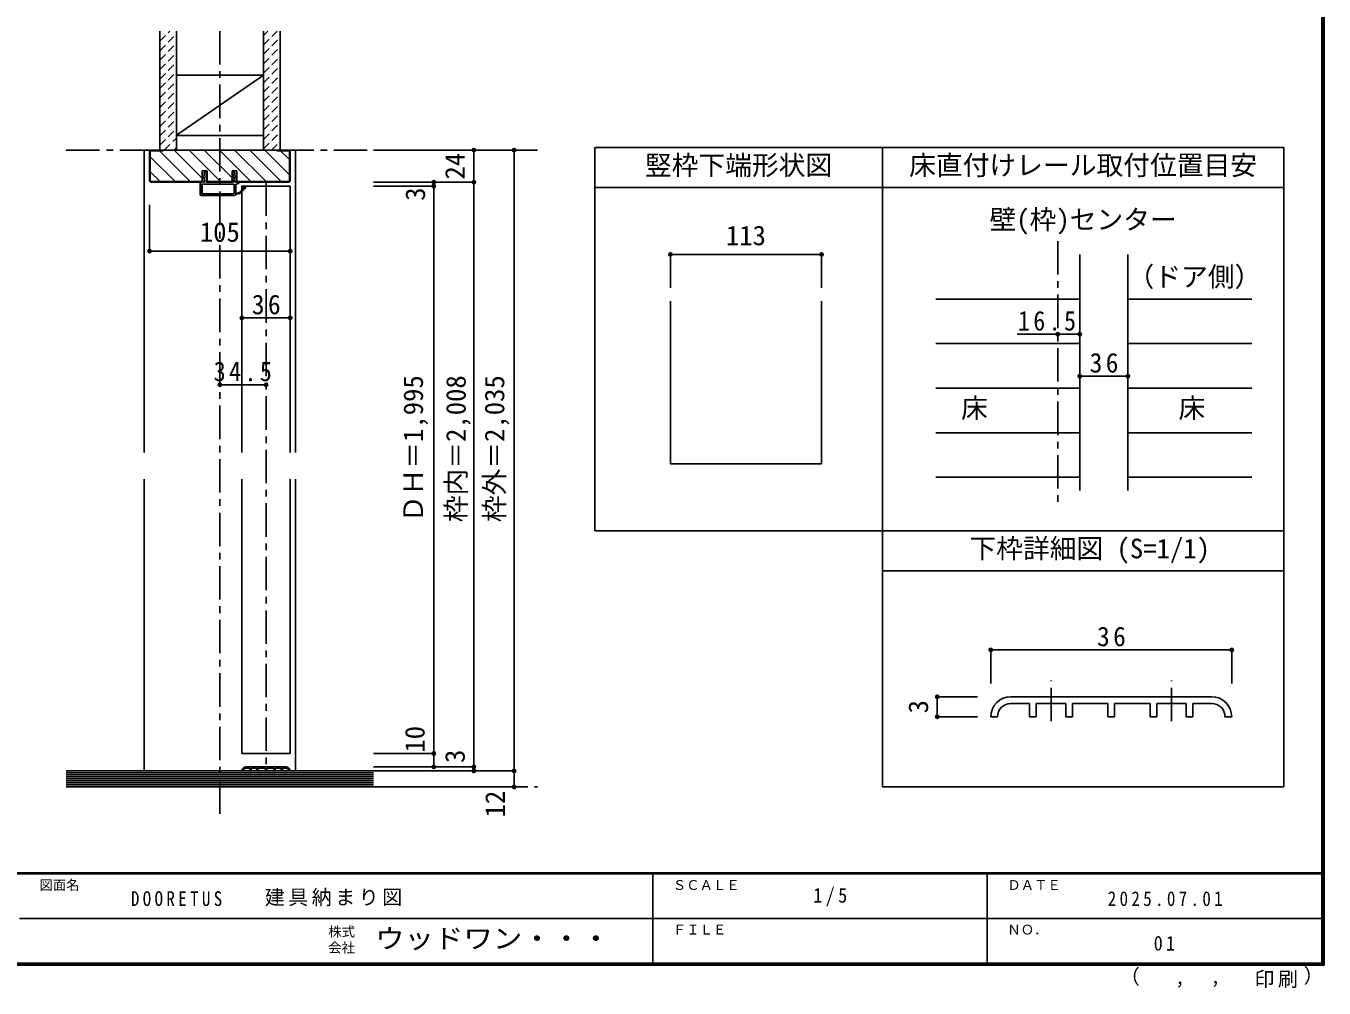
# Model space of a CAD drawing. Units: millimetres at full size, sheet at 1:5, with parts at other scales. Extents: x -973 to 977, y -718 to 696.
# Drawn here: x 7 to 977, y -718 to 1 of the extents above; entities that cross this region are included whole.
import ezdxf
from ezdxf.enums import TextEntityAlignment as Align

# ---------------------------------------------------------------- set-up
doc = ezdxf.new("R2010")
doc.units = ezdxf.units.MM
doc.header["$LTSCALE"] = 5
doc.header["$PDMODE"] = 32
doc.header["$PDSIZE"] = 2.5
doc.linetypes.add('CHAIN1', pattern=[8, 5, -1, 1, -1])
doc.linetypes.add('DASHED1', pattern=[1.8, 1.2, -0.6])
for name, color, linetype in [('0-0_補助線', 7, 'Continuous'), ('0-1_通り芯', 4, 'CHAIN1'), ('0-3_仕上げ', 4, 'Continuous'), ('0-4_枠', 3, 'Continuous'), ('0-6_扉', 6, 'Continuous'), ('0-7_金物', 7, 'Continuous'), ('0-A_文字', 3, 'Continuous'), ('0-B_寸法', 4, 'Continuous'), ('0-C_ハッチ', 4, 'DASHED1'), ('7-1_通り芯', 4, 'CHAIN1'), ('7-7_金物', 7, 'Continuous'), ('7-B_寸法', 4, 'Continuous'), ('F-0_補助線', 7, 'Continuous'), ('F-1_枠', 6, 'Continuous'), ('F-A_文字', 7, 'Continuous')]:
    doc.layers.add(name, color=color, linetype=linetype)
doc.styles.add('ＭＳ ゴシック', font='')
doc.styles.get('ＭＳ ゴシック').set_extended_font_data('MS Gothic')

# ---------------------------------------------------------------- blocks, each defined once
blk = doc.blocks.new('2')
at = {"layer": '0-0_補助線'}
for p, q in [((-9.846, -9.622), (-9.846, 15.078)), ((-8.846, 16.078), (0.354, 16.078)), ((-8.846, 15.878), (0.637, 15.878)), ((-8.446, 14.378), (-8.446, -8.922)), ((-8.146, 14.678), (-1.546, 14.678)), ((-1.246, 14.378), (-1.246, -8.922)), ((0.154, 11.653), (2.154, 11.653)), ((0.154, 11.653), (0.154, -8.497)), ((2.154, 10.953), (2.154, 11.653)), ((3.154, 11.653), (2.512, 10.83)), ((3.154, 11.653), (6.154, 11.653)), ((4.154, 13.753), (4.154, 13.053)), ((5.154, 13.053), (4.512, 13.876)), ((7.154, 13.053), (5.154, 13.053)), ((6.154, 10.953), (6.154, 11.653)), ((7.558, 12.258), (6.516, 10.835)), ((-1.546, -9.222), (-8.146, -9.222)), ((0.154, -8.497), (2.154, -8.497)), ((2.154, -7.797), (2.154, -8.497)), ((3.154, -8.497), (2.512, -7.674)), ((3.154, -8.497), (6.154, -8.497)), ((6.154, -7.797), (6.154, -8.497)), ((7.558, -9.101), (6.516, -7.679)), ((-1.48, -10.622), (-8.846, -10.622)), ((-1.189, -10.85), (-0.732, -12.694)), ((0.354, -12.922), (-0.441, -12.922)), ((4.154, -9.897), (0.154, -9.897)), ((0.154, -9.897), (0.154, -10.622)), ((0.154, -10.622), (0.645, -12.548)), ((4.154, -10.597), (4.154, -9.897)), ((5.154, -9.897), (4.512, -10.72)), ((7.154, -9.897), (5.154, -9.897))]:
    blk.add_line(p, q, dxfattribs=at)
for points in [[(-9.646, 15.078), (-9.646, -9.622), (-9.846, -9.622)], [(4.154, 13.053), (0.154, 13.053), (0.649, 15.723)]]:
    blk.add_lwpolyline(points, dxfattribs=at)
for centre, radius, start, end in [((-8.846, 15.078), 1, 90, 180), ((-8.846, 15.078), 0.8, 90, 180), ((-8.146, 14.378), 0.3, 90, 180), ((-1.546, 14.378), 0.3, 0, 90), ((0.354, 15.778), 0.3, 349.49875, 90), ((2.354, 10.953), 0.2, 180, 322.03043), ((4.354, 13.753), 0.2, 37.96957, 180), ((6.354, 10.953), 0.2, 180, 323.78053), ((7.154, 12.553), 0.5, 323.78053, 90), ((-8.846, -9.622), 1, 180, 270), ((-8.146, -8.922), 0.3, 180, 270), ((-1.546, -8.922), 0.3, 270, 0), ((2.354, -7.797), 0.2, 37.96957, 180), ((6.354, -7.797), 0.2, 36.21947, 180), ((7.154, -9.397), 0.5, 270, 36.21947), ((-2.846, -10.72), 6, 179.06153, 259.29815), ((-2.846, -10.72), 5.3, 178.93757, 259.29815), ((-3.896, -16.272), 0.35, 259.29815, 79.29815), ((-1.48, -10.922), 0.3, 13.9282, 90), ((-0.441, -12.622), 0.3, 193.9282, 270), ((0.354, -12.622), 0.3, 270, 14.29438), ((4.354, -10.597), 0.2, 180, 322.03043)]:
    blk.add_arc(centre, radius, start, end, dxfattribs=at)
blk.add_point((-3.896, -16.622), dxfattribs=at)

msp = doc.modelspace()

# ---------------------------------------------------------------- linework, layer by layer
at = {"layer": '0-1_通り芯'}
for p, q in [((151.51, -2.5), (151.51, -590.892)), ((371.367, -91.5), (388.867, -91.5)), ((186.01, -115.5), (186.01, -555.5)), ((777.615, -159.5), (777.615, -356.007)), ((36.653, -567.5), (388.867, -567.5))]:
    msp.add_line(p, q, dxfattribs=at)
at = {"layer": '0-3_仕上げ'}
for p, q in [((686.639, -202.801), (794.115, -202.801)), ((830.115, -202.801), (922.624, -202.801)), ((686.639, -236.103), (794.115, -236.103)), ((830.115, -236.103), (922.624, -236.103)), ((686.639, -269.404), (794.115, -269.404)), ((830.115, -269.404), (922.624, -269.404)), ((686.639, -302.706), (794.115, -302.706)), ((830.115, -302.706), (922.624, -302.706)), ((686.639, -336.007), (794.115, -336.007)), ((830.115, -336.007), (922.624, -336.007))]:
    msp.add_line(p, q, dxfattribs=at)
at = {"layer": '0-3_仕上げ', "color": 2}
for p, q in [((266.367, -555.5), (36.653, -555.5)), ((266.367, -567.5), (36.653, -567.5))]:
    msp.add_line(p, q, dxfattribs=at)
at = {"layer": '0-3_仕上げ', "color": 7}
for p, q in [((266.367, -557), (36.653, -557)), ((266.367, -558.5), (36.653, -558.5)), ((266.367, -560), (36.653, -560)), ((266.367, -561.5), (36.653, -561.5)), ((266.367, -563), (36.653, -563)), ((266.367, -564.5), (36.653, -564.5)), ((266.367, -566), (36.653, -566))]:
    msp.add_line(p, q, dxfattribs=at)
at = {"layer": '0-4_枠', "color": 4}
for p, q in [((95.01, -91.5), (95.01, -317.5)), ((208.01, -91.5), (208.01, -317.5)), ((488.139, -169.5), (488.139, -194.5)), ((95.01, -337.5), (95.01, -555.5)), ((208.01, -337.5), (208.01, -555.5))]:
    msp.add_line(p, q, dxfattribs=at)
at = {"layer": '0-4_枠'}
for p, q in [((99.51, -114.586), (99.51, -92)), ((109.01, -92), (99.51, -92)), ((109.01, -91.5), (109.01, -92)), ((194.01, -92), (194.01, -91.5)), ((194.01, -92), (203.51, -92)), ((203.51, -114.586), (203.51, -92)), ((431.639, -89.5), (431.639, -376.007)), ((99.925, -115), (99.51, -114.586)), ((99.717, -115.5), (138.26, -115.5)), ((138.26, -115), (99.925, -115)), ((138.26, -107), (141.96, -107)), ((138.26, -115.5), (138.26, -107)), ((141.96, -115.5), (141.96, -107)), ((141.96, -115), (160.56, -115)), ((141.96, -115.5), (160.56, -115.5)), ((160.56, -115.5), (160.56, -107)), ((164.26, -115), (203.096, -115)), ((203.303, -115.5), (164.26, -115.5)), ((203.096, -115), (203.51, -114.586)), ((794.115, -169.5), (794.115, -346.007)), ((830.115, -169.5), (830.115, -346.007)), ((488.139, -204.5), (488.139, -326.007)), ((601.139, -204.5), (601.139, -326.007)), ((488.139, -326.007), (601.139, -326.007))]:
    msp.add_line(p, q, dxfattribs=at)
for points in [[(99.717, -115.5), (99.01, -114.793), (99.01, -91.5)], [(203.303, -115.5), (204.01, -114.793), (204.01, -91.5)], [(160.56, -107), (164.26, -107), (164.26, -115.5)]]:
    msp.add_lwpolyline(points, dxfattribs=at)
at = {"layer": '0-4_枠', "color": 4}
msp.add_lwpolyline([(488.139, -169.5), (601.139, -169.5), (601.139, -194.5)], dxfattribs=at)
at = {"layer": '0-4_枠', "color": 7}
for p in [(488.139, -169.5), (601.139, -169.5)]:
    msp.add_point(p, dxfattribs=at)
at = {"layer": '0-6_扉'}
for p, q in [((168.01, -118.5), (204.01, -118.5)), ((168.01, -118.5), (168.01, -317.5)), ((204.01, -118.5), (204.01, -317.5)), ((168.01, -337.5), (168.01, -542.5)), ((204.01, -337.5), (204.01, -542.5)), ((204.01, -542.5), (168.01, -542.5))]:
    msp.add_line(p, q, dxfattribs=at)
at = {"layer": '0-7_金物'}
for p, q in [((201.01, -552.5), (171.01, -552.5)), ((168.01, -555.5), (169.01, -555.5)), ((173.81, -553.5), (171.01, -553.5)), ((173.81, -555.5), (173.81, -553.5)), ((173.81, -555.5), (174.81, -555.5)), ((174.81, -555.5), (174.81, -553.5)), ((179.21, -553.5), (174.81, -553.5)), ((179.21, -555.5), (179.21, -553.5)), ((179.21, -555.5), (180.21, -555.5)), ((180.21, -555.5), (180.21, -553.5)), ((185.51, -553.5), (180.21, -553.5)), ((185.51, -555.5), (185.51, -553.5)), ((185.51, -555.5), (186.51, -555.5)), ((186.51, -555.5), (186.51, -553.5)), ((191.81, -553.5), (186.51, -553.5)), ((191.81, -555.5), (191.81, -553.5)), ((191.81, -555.5), (192.81, -555.5)), ((192.81, -555.5), (192.81, -553.5)), ((197.21, -553.5), (192.81, -553.5)), ((197.21, -555.5), (197.21, -553.5)), ((197.21, -555.5), (198.21, -555.5)), ((198.21, -555.5), (198.21, -553.5)), ((201.01, -553.5), (198.21, -553.5)), ((203.01, -555.5), (204.01, -555.5))]:
    msp.add_line(p, q, dxfattribs=at)
for centre, radius, start, end in [((171.01, -555.5), 3, 90, 180), ((201.01, -555.5), 3, 0, 90), ((171.01, -555.5), 2, 90, 180), ((201.01, -555.5), 2, 0, 90)]:
    msp.add_arc(centre, radius, start, end, dxfattribs=at)
at = {"layer": '0-A_文字'}
for p, q in [((646.639, -89.5), (431.639, -89.5)), ((946.639, -89.5), (646.639, -89.5)), ((646.639, -89.5), (646.639, -376.007)), ((946.639, -567.5), (946.639, -89.5)), ((646.639, -119.5), (431.639, -119.5)), ((946.639, -119.5), (646.639, -119.5)), ((646.639, -376.007), (431.639, -376.007)), ((946.639, -406.007), (646.639, -406.007)), ((646.639, -567.5), (946.639, -567.5))]:
    msp.add_line(p, q, dxfattribs=at)
msp.add_lwpolyline([(946.639, -376.007), (646.639, -376.007), (646.639, -567.5)], dxfattribs=at)
at = {"layer": '0-B_寸法', "linetype": 'DASHED1'}
for p, q in [((106.51, -10.111), (114.121, -2.5)), ((106.51, -3.04), (107.05, -2.5)), ((106.51, -17.182), (119.01, -4.682)), ((184.01, -5.748), (187.258, -2.5)), ((184.01, -12.819), (194.329, -2.5)), ((184.01, -19.89), (196.51, -7.39)), ((106.51, -24.253), (119.01, -11.753)), ((106.51, -31.324), (119.01, -18.824)), ((184.01, -26.961), (196.51, -14.461)), ((106.51, -38.395), (119.01, -25.895)), ((184.01, -34.032), (196.51, -21.532)), ((184.01, -41.103), (196.51, -28.603)), ((106.51, -45.466), (119.01, -32.966)), ((184.01, -48.175), (196.51, -35.675)), ((106.51, -52.537), (119.01, -40.037)), ((106.51, -59.608), (119.01, -47.108)), ((184.01, -55.246), (196.51, -42.746)), ((106.51, -66.68), (119.01, -54.18)), ((184.01, -62.317), (196.51, -49.817)), ((184.01, -69.388), (196.51, -56.888)), ((106.51, -73.751), (119.01, -61.251)), ((184.01, -76.459), (196.51, -63.959)), ((106.51, -80.822), (119.01, -68.322)), ((106.51, -87.893), (119.01, -75.393)), ((184.01, -83.53), (196.51, -71.03)), ((109.974, -91.5), (119.01, -82.464)), ((184.01, -90.601), (196.51, -78.101)), ((190.182, -91.5), (196.51, -85.172)), ((117.045, -91.5), (119.01, -89.535))]:
    msp.add_line(p, q, dxfattribs=at)
at = {"layer": '0-B_寸法', "color": 2}
for p, q in [((106.51, -2.5), (106.51, -91.5)), ((119.01, -2.5), (119.01, -91.5)), ((184.01, -2.5), (184.01, -91.5)), ((196.51, -2.5), (196.51, -91.5))]:
    msp.add_line(p, q, dxfattribs=at)
at = {"layer": '0-B_寸法', "color": 7}
msp.add_line((119.01, -80.234), (184.01, -35.5), dxfattribs=at)
at = {"layer": '0-B_寸法', "color": 3}
for p, q in [((119.01, -35.5), (184.01, -35.5)), ((119.01, -80.5), (184.01, -80.5)), ((204.01, -91.5), (99.01, -91.5))]:
    msp.add_line(p, q, dxfattribs=at)
at = {"layer": '0-B_寸法', "linetype": 'CHAIN1'}
msp.add_line((36.653, -91.5), (388.867, -91.5), dxfattribs=at)
at = {"layer": '0-B_寸法'}
for p, q in [((99.01, -91.5), (95.01, -91.5)), ((204.01, -91.5), (208.01, -91.5)), ((371.367, -91.5), (266.367, -91.5)), ((371.367, -91.5), (371.367, -567.5)), ((341.367, -115.5), (266.367, -115.5)), ((311.367, -115.5), (311.367, -552.5)), ((311.367, -118.5), (266.367, -118.5)), ((99.01, -166.922), (99.01, -132.4)), ((168.01, -216.922), (204.01, -216.922)), ((747.237, -229.102), (794.115, -229.102)), ((794.115, -260.487), (830.115, -260.487)), ((151.51, -266.922), (186.01, -266.922)), ((311.367, -542.5), (266.367, -542.5)), ((341.367, -552.5), (266.367, -552.5)), ((371.367, -555.5), (266.367, -555.5)), ((341.367, -555.5), (266.367, -555.5)), ((371.367, -567.5), (266.367, -567.5))]:
    msp.add_line(p, q, dxfattribs=at)
for points in [[(341.367, -91.5), (341.367, -552.5), (341.367, -555.5)], [(99.01, -166.922), (204.01, -166.922), (204.01, -132.4)]]:
    msp.add_lwpolyline(points, dxfattribs=at)
at = {"layer": '0-B_寸法', "color": 7}
for p in [(341.367, -91.5), (371.367, -91.5), (311.367, -115.5), (341.367, -115.5), (311.367, -118.5), (99.01, -166.922), (204.01, -166.922), (168.01, -216.922), (204.01, -216.922), (777.615, -229.102), (794.115, -229.102), (794.115, -260.487), (830.115, -260.487), (151.51, -266.922), (186.01, -266.922), (311.367, -542.5), (311.367, -552.5), (341.367, -552.5), (341.367, -555.5), (371.367, -555.5), (371.367, -567.5)]:
    msp.add_point(p, dxfattribs=at)
at = {"layer": '0-C_ハッチ', "linetype": 'Continuous'}
for p, q in [((99.51, -96.412), (118.099, -115)), ((106.412, -92), (129.412, -115)), ((117.226, -91.5), (138.26, -112.534)), ((128.54, -91.5), (152.04, -115)), ((139.853, -91.5), (160.56, -112.207)), ((151.168, -91.5), (174.667, -115)), ((162.481, -91.5), (185.981, -115)), ((173.795, -91.5), (197.295, -115)), ((185.108, -91.5), (203.51, -109.902)), ((196.922, -92), (203.51, -98.588)), ((99.51, -107.725), (106.785, -115))]:
    msp.add_line(p, q, dxfattribs=at)
at = {"layer": '7-1_通り芯'}
for p, q in [((772.63, -518.365), (772.63, -487.834)), ((862.63, -518.365), (862.63, -487.834))]:
    msp.add_line(p, q, dxfattribs=at)
at = {"layer": '7-7_金物'}
for p, q in [((892.63, -500.065), (742.63, -500.065)), ((756.63, -505.065), (742.63, -505.065)), ((756.63, -515.065), (756.63, -505.065)), ((783.63, -505.065), (761.63, -505.065)), ((761.63, -515.065), (761.63, -505.065)), ((783.63, -515.065), (783.63, -505.065)), ((815.13, -505.065), (788.63, -505.065)), ((788.63, -515.065), (788.63, -505.065)), ((815.13, -515.065), (815.13, -505.065)), ((846.63, -505.065), (820.13, -505.065)), ((820.13, -515.065), (820.13, -505.065)), ((846.63, -515.065), (846.63, -505.065)), ((873.63, -505.065), (851.63, -505.065)), ((851.63, -515.065), (851.63, -505.065)), ((873.63, -515.065), (873.63, -505.065)), ((892.63, -505.065), (878.63, -505.065)), ((878.63, -515.065), (878.63, -505.065)), ((727.63, -515.065), (732.63, -515.065)), ((756.63, -515.065), (761.63, -515.065)), ((783.63, -515.065), (788.63, -515.065)), ((815.13, -515.065), (820.13, -515.065)), ((846.63, -515.065), (851.63, -515.065)), ((873.63, -515.065), (878.63, -515.065)), ((902.63, -515.065), (907.63, -515.065))]:
    msp.add_line(p, q, dxfattribs=at)
for centre, radius, start, end in [((742.63, -515.065), 15, 90, 180), ((892.63, -515.065), 15, 0, 90), ((742.63, -515.065), 10, 90, 180), ((892.63, -515.065), 10, 0, 90)]:
    msp.add_arc(centre, radius, start, end, dxfattribs=at)
at = {"layer": '7-B_寸法'}
for p, q in [((727.63, -465.065), (727.63, -490.065)), ((727.63, -465.065), (907.63, -465.065)), ((907.63, -465.065), (907.63, -490.065)), ((687.63, -500.065), (717.63, -500.065)), ((687.63, -515.065), (687.63, -500.065)), ((687.63, -515.065), (717.63, -515.065))]:
    msp.add_line(p, q, dxfattribs=at)
at = {"layer": '7-B_寸法', "color": 7}
for p in [(727.63, -465.065), (907.63, -465.065), (687.63, -500.065), (687.63, -515.065)]:
    msp.add_point(p, dxfattribs=at)
at = {"layer": 'F-1_枠'}
for p, q in [((974.986, 695.833), (974.986, -700.833)), ((975.82, 695.833), (975.82, -700.833)), ((976.653, 695.833), (976.653, -700.833)), ((976.653, -631.667), (-973.347, -631.667)), ((976.653, -632.5), (-973.347, -632.5)), ((474.986, -632.5), (474.986, -699.167)), ((724.986, -632.5), (724.986, -699.167)), ((1.653, -665.833), (974.986, -665.834)), ((976.653, -699.167), (-973.347, -699.167)), ((976.653, -700), (-973.347, -700)), ((976.653, -700.833), (-973.347, -700.833))]:
    msp.add_line(p, q, dxfattribs=at)

# ---------------------------------------------------------------- block references
at = {"layer": '0-0_補助線', "rotation": 90}
msp.add_blockref('2', (152.838, -115.654), dxfattribs=at)

# ---------------------------------------------------------------- texts
at = {"layer": '0-4_枠', "color": 7, "style": 'ＭＳ ゴシック'}
for s, p in [('竪枠下端形状図', (469.139, -114.5)), ('113', (529.639, -167))]:
    msp.add_text(s, height=14.66, dxfattribs=at).set_placement(p, align=Align.BOTTOM_LEFT)
at = {"layer": '0-A_文字', "color": 7, "style": 'ＭＳ ゴシック'}
for s, p in [('床直付けレール取付位置目安', (666.639, -114.5)), ('壁(枠)センター', (726.639, -155.091)), ('（ドア側）', (829.814, -197.835)), ('床', (705.389, -296.055)), ('床', (867.889, -296.055)), ('下枠詳細図 (S=1/1)', (711.639, -401.007))]:
    msp.add_text(s, height=14.66, dxfattribs=at).set_placement(p, align=Align.BOTTOM_LEFT)
at = {"layer": '0-B_寸法', "color": 7, "style": 'ＭＳ ゴシック'}
for s, p in [('24', (338.867, -113.5)), ('3', (309.204, -129.385)), ('ＤＨ＝1,995', (307.677, -369.632)), ('枠内＝2,008', (339.597, -369.632)), ('枠外＝2,035', (368.428, -369.632)), ('10', (308.867, -541.875)), ('3', (338.867, -549.613)), ('12', (368.867, -590.279))]:
    msp.add_text(s, height=14.66, rotation=90, dxfattribs=at).set_placement(p, align=Align.BOTTOM_LEFT)
msp.add_text('105', height=14.66, dxfattribs=at).set_placement((136.51, -164.422), align=Align.BOTTOM_LEFT)
at = {"layer": '0-B_寸法', "color": 7, "char_height": 14.66, "attachment_point": 7, "style": 'ＭＳ ゴシック'}
for s, insert in [('\\T1.27;\\W0.95;36', (175.385, -214.422)), ('\\T1.28;\\W0.9;16.5', (747.87, -226.602)), ('\\T1.28;\\W0.9;34.5', (146.885, -264.422)), ('\\T1.27;\\W0.95;36', (801.49, -257.987))]:
    msp.add_mtext(s, dxfattribs=dict(at, insert=insert))
at = {"layer": '7-B_寸法', "color": 7, "style": 'ＭＳ ゴシック'}
msp.add_text('3', height=14.66, rotation=90, dxfattribs=at).set_placement((685.13, -512.565), align=Align.BOTTOM_LEFT)
at = {"layer": '7-B_寸法', "color": 7, "insert": (807.005, -462.565), "char_height": 14.66, "attachment_point": 7, "style": 'ＭＳ ゴシック'}
msp.add_mtext('\\T1.27;\\W0.95;36', dxfattribs=at)
at = {"layer": 'F-0_補助線', "char_height": 11, "attachment_point": 7, "style": 'ＭＳ ゴシック'}
for s, insert in [('\\T1.39;\\W0.85;DOORETUS', (84.986, -656.667)), ('\\T1.17;建具納まり図', (184.986, -656.667))]:
    msp.add_mtext(s, dxfattribs=dict(at, insert=insert))
at = {"layer": 'F-A_文字', "style": 'ＭＳ ゴシック'}
for s, height, p in [('図面名', 7.331, (16.653, -646.667)), ('ＳＣＡＬＥ', 7.331, (489.986, -646.667)), ('ＤＡＴＥ', 7.331, (739.986, -646.667)), ('株式', 7.331, (232.486, -681.5)), ('ＦＩＬＥ', 7.331, (489.986, -680)), ('ＮＯ．', 7.331, (739.986, -680.001)), ('会社', 7.331, (232.486, -693.5)), ('（', 11, (823.992, -718.052)), ('）', 11, (961.387, -717.355)), (',', 11, (865.199, -718.052)), (',', 11, (891.686, -717.588))]:
    msp.add_text(s, height=height, dxfattribs=at).set_placement(p, align=Align.BOTTOM_LEFT)
at = {"layer": 'F-A_文字', "style": 'ＭＳ ゴシック', "width": 1.1}
msp.add_text('ウッドワン・・・', height=14.66, dxfattribs=at).set_placement((267.486, -692.5), align=Align.BOTTOM_LEFT)
at = {"layer": 'F-A_文字', "char_height": 11, "attachment_point": 7, "style": 'ＭＳ ゴシック'}
for s, insert in [('\\T1.38;\\W0.9;1/5', (594.986, -656.667)), ('\\T1.39;\\W0.85;2025.07.01', (814.986, -656.667)), ('\\T1.36;\\W0.9;01', (849.361, -690.001)), ('\\T1.17;印刷', (924.678, -717.82))]:
    msp.add_mtext(s, dxfattribs=dict(at, insert=insert))

doc.saveas('drawing.dxf')
